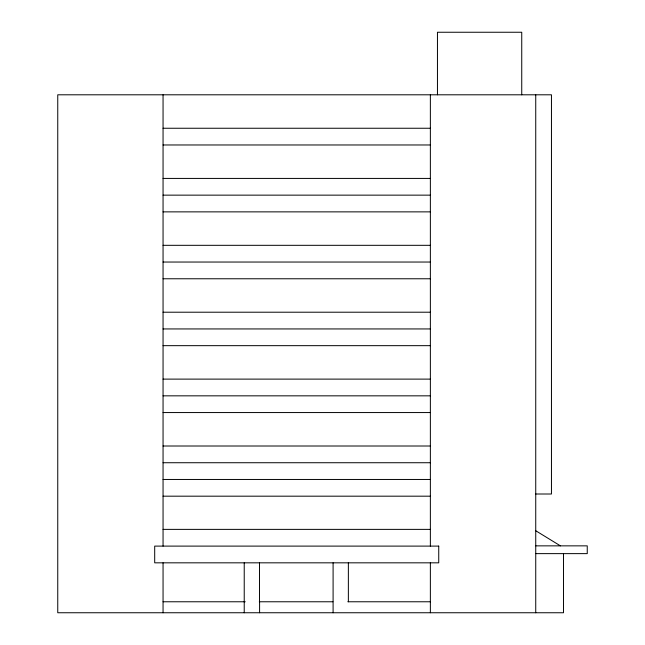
<?xml version="1.0" encoding="UTF-8"?>
<svg xmlns="http://www.w3.org/2000/svg" width="645" height="645" viewBox="0 0 645 645"><rect width="100%" height="100%" fill="white"/><g stroke="black" fill="none" stroke-linecap="round" stroke-linejoin="round"><path stroke-width="0.97" d="M163.056 128.25L430.368 128.25M163.056 144.972L430.368 144.972M163.056 178.423L430.368 178.423M163.056 195.145L430.368 195.145M163.056 211.866L430.368 211.866M163.056 245.318L430.368 245.318M163.056 262.039L430.368 262.039M163.056 278.769L430.368 278.769M163.056 312.212L430.368 312.212M163.056 328.942L430.368 328.942M163.056 345.664L430.368 345.664M163.056 379.115L430.368 379.115M163.056 395.837L430.368 395.837M163.056 412.558L430.368 412.558M163.056 446.009L430.368 446.009M163.056 462.731L430.368 462.731M163.056 479.461L430.368 479.461M535.737 494.006L551.459 494.006L551.459 94.799L57.752 94.799L57.752 612.75L563.496 612.75L563.496 553.628M163.056 496.182L430.368 496.182M163.056 529.376L430.368 529.376M535.834 545.855L587.248 545.855L587.248 553.628L536.011 553.628M163.056 601.769L245.221 601.769M259.314 601.769L332.925 601.769M347.857 601.769L430.368 601.769M535.882 530.827L560.424 545.855M535.737 94.799L535.737 612.75M521.74 94.799L521.74 32.25L437.455 32.25L437.455 94.799M430.368 94.799L430.368 546.105M430.368 562.827L430.368 612.75M348.365 562.827L348.365 601.769M333.094 562.827L333.094 612.75M259.588 601.769L259.588 612.75M259.5 562.827L259.5 601.769M244.229 562.827L244.229 612.75M163.056 94.799L163.056 546.105M163.056 562.827L163.056 612.75M438.737 546.105L154.695 546.105L154.695 562.827L438.737 562.827L438.737 546.105"/></g></svg>
